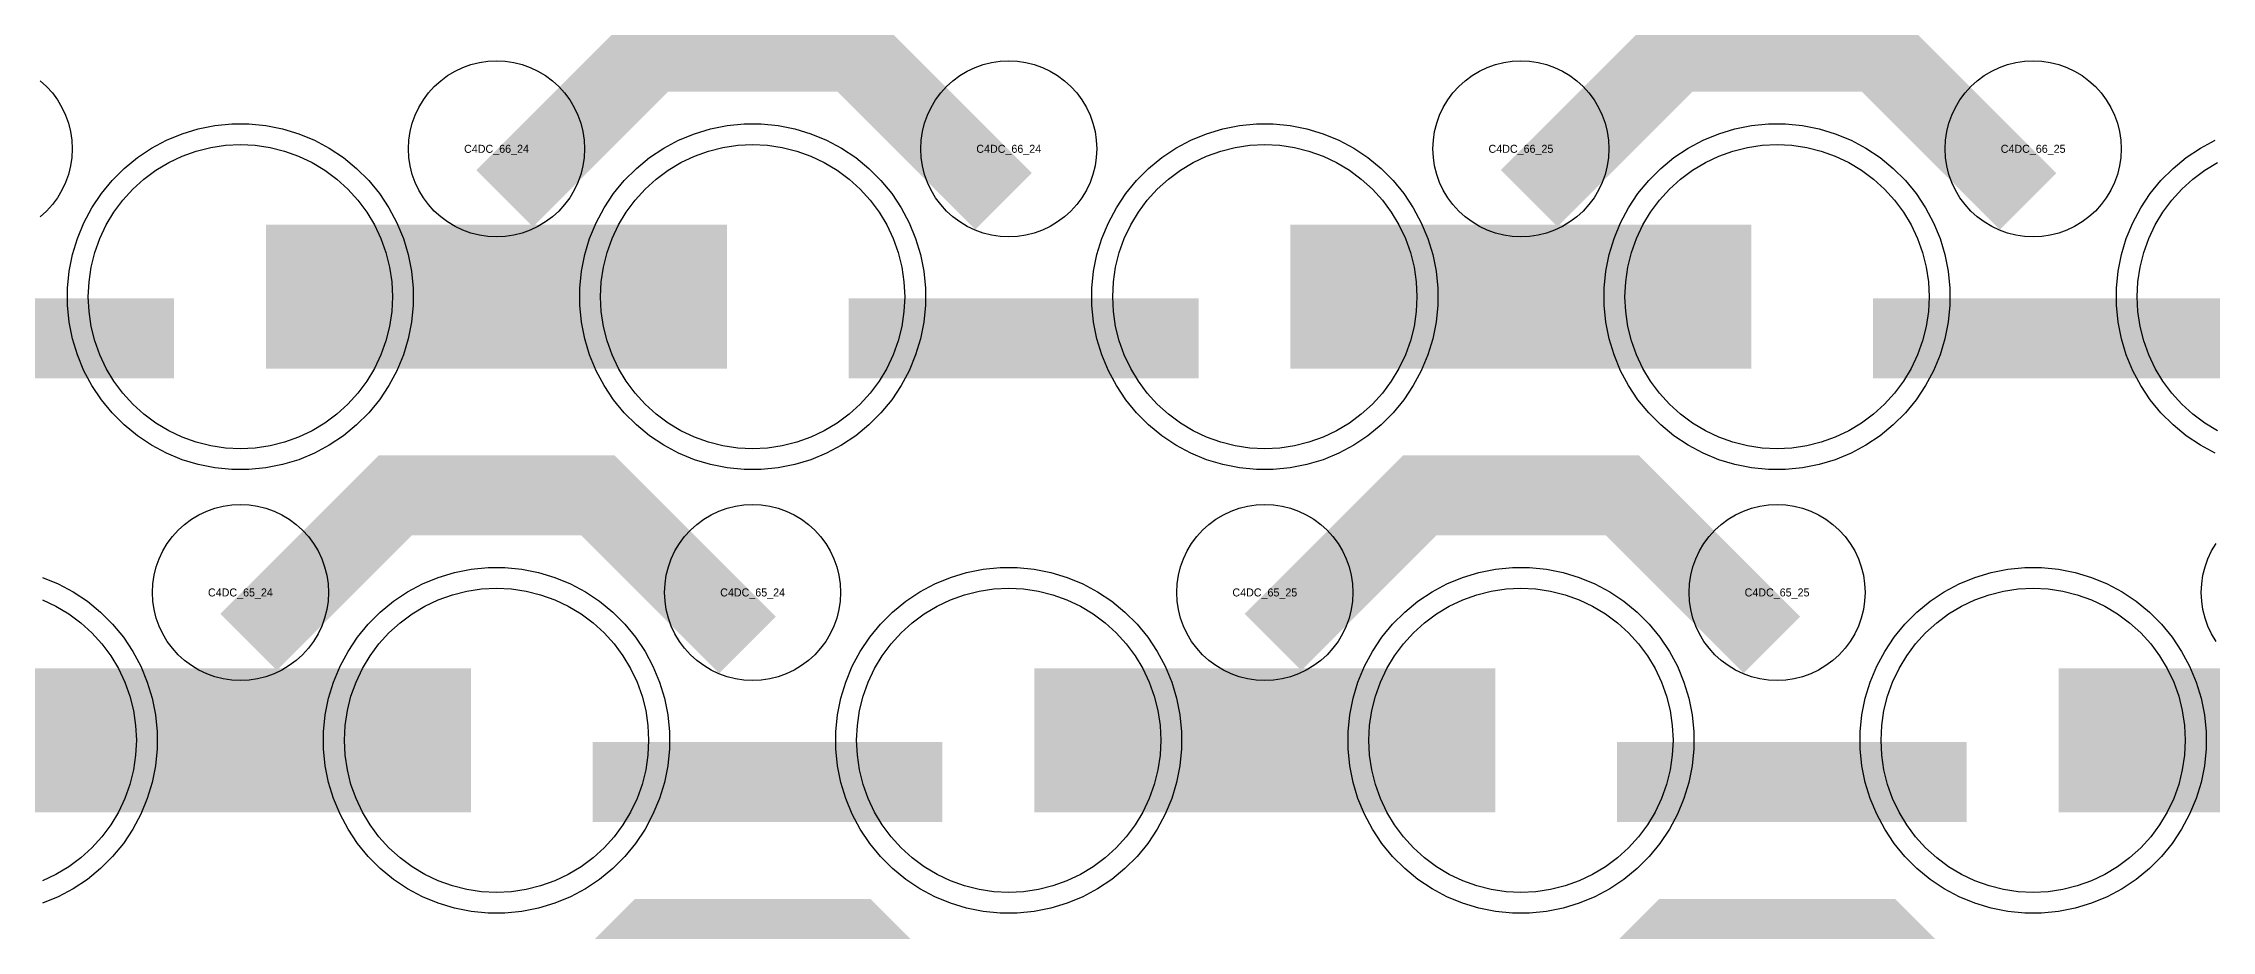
# Model space of a CAD drawing. Extents: x -11880 to 11880, y -14992 to 14992.
# Drawn here: x -4382 to -3704, y -5892 to -5615 of the extents above; entities that cross this region are included whole.
import ezdxf
from ezdxf.enums import TextEntityAlignment as Align

# ---------------------------------------------------------------- set-up
doc = ezdxf.new("R2010")
doc.units = 0
doc.header["$MEASUREMENT"] = 0
for name, color, linetype in [('GDS_775_DT_237', 138, 'CONTINUOUS'), ('RDL1_FS', 34, 'CONTINUOUS'), ('RDL_BS', 160, 'CONTINUOUS')]:
    doc.layers.add(name, color=color, linetype=linetype)

msp = doc.modelspace()

# ---------------------------------------------------------------- linework, layer by layer
at = {"layer": 'RDL1_FS'}
for points in [[(-4320, -5741.844), (-4324.657, -5741.615), (-4329.268, -5740.931), (-4333.791, -5739.799), (-4338.181, -5738.227), (-4342.395, -5736.235), (-4346.395, -5733.837), (-4350.14, -5731.059), (-4353.594, -5727.929), (-4356.724, -5724.475), (-4359.502, -5720.73), (-4361.9, -5716.73), (-4363.892, -5712.516), (-4365.464, -5708.126), (-4366.596, -5703.603), (-4367.28, -5698.992), (-4367.509, -5694.335), (-4367.28, -5689.678), (-4366.596, -5685.067), (-4365.464, -5680.544), (-4363.892, -5676.154), (-4361.9, -5671.94), (-4359.502, -5667.94), (-4356.724, -5664.195), (-4353.594, -5660.741), (-4350.14, -5657.611), (-4346.395, -5654.833), (-4342.395, -5652.435), (-4338.181, -5650.443), (-4333.791, -5648.871), (-4329.268, -5647.739), (-4324.657, -5647.055), (-4320, -5646.826), (-4315.343, -5647.055), (-4310.732, -5647.739), (-4306.209, -5648.871), (-4301.819, -5650.443), (-4297.605, -5652.435), (-4293.605, -5654.833), (-4289.86, -5657.611), (-4286.406, -5660.741), (-4283.276, -5664.195), (-4280.498, -5667.94), (-4278.1, -5671.94), (-4276.108, -5676.154), (-4274.536, -5680.544), (-4273.404, -5685.067), (-4272.72, -5689.678), (-4272.491, -5694.335), (-4272.72, -5698.992), (-4273.404, -5703.603), (-4274.536, -5708.126), (-4276.108, -5712.516), (-4278.1, -5716.73), (-4280.498, -5720.73), (-4283.276, -5724.475), (-4286.406, -5727.929), (-4289.86, -5731.059), (-4293.605, -5733.837), (-4297.605, -5736.235), (-4301.819, -5738.227), (-4306.209, -5739.799), (-4310.732, -5740.931), (-4315.343, -5741.615)], [(-4160, -5741.844), (-4164.657, -5741.615), (-4169.268, -5740.931), (-4173.791, -5739.799), (-4178.181, -5738.227), (-4182.395, -5736.235), (-4186.395, -5733.837), (-4190.14, -5731.059), (-4193.594, -5727.929), (-4196.724, -5724.475), (-4199.502, -5720.73), (-4201.9, -5716.73), (-4203.892, -5712.516), (-4205.464, -5708.126), (-4206.596, -5703.603), (-4207.28, -5698.992), (-4207.509, -5694.335), (-4207.28, -5689.678), (-4206.596, -5685.067), (-4205.464, -5680.544), (-4203.892, -5676.154), (-4201.9, -5671.94), (-4199.502, -5667.94), (-4196.724, -5664.195), (-4193.594, -5660.741), (-4190.14, -5657.611), (-4186.395, -5654.833), (-4182.395, -5652.435), (-4178.181, -5650.443), (-4173.791, -5648.871), (-4169.268, -5647.739), (-4164.657, -5647.055), (-4160, -5646.826), (-4155.343, -5647.055), (-4150.732, -5647.739), (-4146.209, -5648.871), (-4141.819, -5650.443), (-4137.605, -5652.435), (-4133.605, -5654.833), (-4129.86, -5657.611), (-4126.406, -5660.741), (-4123.276, -5664.195), (-4120.498, -5667.94), (-4118.1, -5671.94), (-4116.108, -5676.154), (-4114.536, -5680.544), (-4113.404, -5685.067), (-4112.72, -5689.678), (-4112.491, -5694.335), (-4112.72, -5698.992), (-4113.404, -5703.603), (-4114.536, -5708.126), (-4116.108, -5712.516), (-4118.1, -5716.73), (-4120.498, -5720.73), (-4123.276, -5724.475), (-4126.406, -5727.929), (-4129.86, -5731.059), (-4133.605, -5733.837), (-4137.605, -5736.235), (-4141.819, -5738.227), (-4146.209, -5739.799), (-4150.732, -5740.931), (-4155.343, -5741.615)], [(-4000, -5741.844), (-4004.657, -5741.615), (-4009.268, -5740.931), (-4013.791, -5739.799), (-4018.181, -5738.227), (-4022.395, -5736.235), (-4026.395, -5733.837), (-4030.14, -5731.059), (-4033.594, -5727.929), (-4036.724, -5724.475), (-4039.502, -5720.73), (-4041.9, -5716.73), (-4043.892, -5712.516), (-4045.464, -5708.126), (-4046.596, -5703.603), (-4047.28, -5698.992), (-4047.509, -5694.335), (-4047.28, -5689.678), (-4046.596, -5685.067), (-4045.464, -5680.544), (-4043.892, -5676.154), (-4041.9, -5671.94), (-4039.502, -5667.94), (-4036.724, -5664.195), (-4033.594, -5660.741), (-4030.14, -5657.611), (-4026.395, -5654.833), (-4022.395, -5652.435), (-4018.181, -5650.443), (-4013.791, -5648.871), (-4009.268, -5647.739), (-4004.657, -5647.055), (-4000, -5646.826), (-3995.343, -5647.055), (-3990.732, -5647.739), (-3986.209, -5648.871), (-3981.819, -5650.443), (-3977.605, -5652.435), (-3973.605, -5654.833), (-3969.86, -5657.611), (-3966.406, -5660.741), (-3963.276, -5664.195), (-3960.498, -5667.94), (-3958.1, -5671.94), (-3956.108, -5676.154), (-3954.536, -5680.544), (-3953.404, -5685.067), (-3952.72, -5689.678), (-3952.491, -5694.335), (-3952.72, -5698.992), (-3953.404, -5703.603), (-3954.536, -5708.126), (-3956.108, -5712.516), (-3958.1, -5716.73), (-3960.498, -5720.73), (-3963.276, -5724.475), (-3966.406, -5727.929), (-3969.86, -5731.059), (-3973.605, -5733.837), (-3977.605, -5736.235), (-3981.819, -5738.227), (-3986.209, -5739.799), (-3990.732, -5740.931), (-3995.343, -5741.615)], [(-3840, -5741.844), (-3844.657, -5741.615), (-3849.268, -5740.931), (-3853.791, -5739.799), (-3858.181, -5738.227), (-3862.395, -5736.235), (-3866.395, -5733.837), (-3870.14, -5731.059), (-3873.594, -5727.929), (-3876.724, -5724.475), (-3879.502, -5720.73), (-3881.9, -5716.73), (-3883.892, -5712.516), (-3885.464, -5708.126), (-3886.596, -5703.603), (-3887.28, -5698.992), (-3887.509, -5694.335), (-3887.28, -5689.678), (-3886.596, -5685.067), (-3885.464, -5680.544), (-3883.892, -5676.154), (-3881.9, -5671.94), (-3879.502, -5667.94), (-3876.724, -5664.195), (-3873.594, -5660.741), (-3870.14, -5657.611), (-3866.395, -5654.833), (-3862.395, -5652.435), (-3858.181, -5650.443), (-3853.791, -5648.871), (-3849.268, -5647.739), (-3844.657, -5647.055), (-3840, -5646.826), (-3835.343, -5647.055), (-3830.732, -5647.739), (-3826.209, -5648.871), (-3821.819, -5650.443), (-3817.605, -5652.435), (-3813.605, -5654.833), (-3809.86, -5657.611), (-3806.406, -5660.741), (-3803.276, -5664.195), (-3800.498, -5667.94), (-3798.1, -5671.94), (-3796.108, -5676.154), (-3794.536, -5680.544), (-3793.404, -5685.067), (-3792.72, -5689.678), (-3792.491, -5694.335), (-3792.72, -5698.992), (-3793.404, -5703.603), (-3794.536, -5708.126), (-3796.108, -5712.516), (-3798.1, -5716.73), (-3800.498, -5720.73), (-3803.276, -5724.475), (-3806.406, -5727.929), (-3809.86, -5731.059), (-3813.605, -5733.837), (-3817.605, -5736.235), (-3821.819, -5738.227), (-3826.209, -5739.799), (-3830.732, -5740.931), (-3835.343, -5741.615)], [(-4240, -5880.409), (-4244.657, -5880.18), (-4249.268, -5879.496), (-4253.791, -5878.364), (-4258.181, -5876.792), (-4262.395, -5874.8), (-4266.395, -5872.402), (-4270.14, -5869.624), (-4273.594, -5866.494), (-4276.724, -5863.04), (-4279.502, -5859.295), (-4281.9, -5855.295), (-4283.892, -5851.081), (-4285.464, -5846.691), (-4286.596, -5842.168), (-4287.28, -5837.557), (-4287.509, -5832.9), (-4287.28, -5828.243), (-4286.596, -5823.632), (-4285.464, -5819.109), (-4283.892, -5814.719), (-4281.9, -5810.505), (-4279.502, -5806.505), (-4276.724, -5802.76), (-4273.594, -5799.306), (-4270.14, -5796.176), (-4266.395, -5793.398), (-4262.395, -5791), (-4258.181, -5789.008), (-4253.791, -5787.436), (-4249.268, -5786.304), (-4244.657, -5785.62), (-4240, -5785.391), (-4235.343, -5785.62), (-4230.732, -5786.304), (-4226.209, -5787.436), (-4221.819, -5789.008), (-4217.605, -5791), (-4213.605, -5793.398), (-4209.86, -5796.176), (-4206.406, -5799.306), (-4203.276, -5802.76), (-4200.498, -5806.505), (-4198.1, -5810.505), (-4196.108, -5814.719), (-4194.536, -5819.109), (-4193.404, -5823.632), (-4192.72, -5828.243), (-4192.491, -5832.9), (-4192.72, -5837.557), (-4193.404, -5842.168), (-4194.536, -5846.691), (-4196.108, -5851.081), (-4198.1, -5855.295), (-4200.498, -5859.295), (-4203.276, -5863.04), (-4206.406, -5866.494), (-4209.86, -5869.624), (-4213.605, -5872.402), (-4217.605, -5874.8), (-4221.819, -5876.792), (-4226.209, -5878.364), (-4230.732, -5879.496), (-4235.343, -5880.18)], [(-4080, -5880.409), (-4084.657, -5880.18), (-4089.268, -5879.496), (-4093.791, -5878.364), (-4098.181, -5876.792), (-4102.395, -5874.8), (-4106.395, -5872.402), (-4110.14, -5869.624), (-4113.594, -5866.494), (-4116.724, -5863.04), (-4119.502, -5859.295), (-4121.9, -5855.295), (-4123.892, -5851.081), (-4125.464, -5846.691), (-4126.596, -5842.168), (-4127.28, -5837.557), (-4127.509, -5832.9), (-4127.28, -5828.243), (-4126.596, -5823.632), (-4125.464, -5819.109), (-4123.892, -5814.719), (-4121.9, -5810.505), (-4119.502, -5806.505), (-4116.724, -5802.76), (-4113.594, -5799.306), (-4110.14, -5796.176), (-4106.395, -5793.398), (-4102.395, -5791), (-4098.181, -5789.008), (-4093.791, -5787.436), (-4089.268, -5786.304), (-4084.657, -5785.62), (-4080, -5785.391), (-4075.343, -5785.62), (-4070.732, -5786.304), (-4066.209, -5787.436), (-4061.819, -5789.008), (-4057.605, -5791), (-4053.605, -5793.398), (-4049.86, -5796.176), (-4046.406, -5799.306), (-4043.276, -5802.76), (-4040.498, -5806.505), (-4038.1, -5810.505), (-4036.108, -5814.719), (-4034.536, -5819.109), (-4033.404, -5823.632), (-4032.72, -5828.243), (-4032.491, -5832.9), (-4032.72, -5837.557), (-4033.404, -5842.168), (-4034.536, -5846.691), (-4036.108, -5851.081), (-4038.1, -5855.295), (-4040.498, -5859.295), (-4043.276, -5863.04), (-4046.406, -5866.494), (-4049.86, -5869.624), (-4053.605, -5872.402), (-4057.605, -5874.8), (-4061.819, -5876.792), (-4066.209, -5878.364), (-4070.732, -5879.496), (-4075.343, -5880.18)], [(-3920, -5880.409), (-3924.657, -5880.18), (-3929.268, -5879.496), (-3933.791, -5878.364), (-3938.181, -5876.792), (-3942.395, -5874.8), (-3946.395, -5872.402), (-3950.14, -5869.624), (-3953.594, -5866.494), (-3956.724, -5863.04), (-3959.502, -5859.295), (-3961.9, -5855.295), (-3963.892, -5851.081), (-3965.464, -5846.691), (-3966.596, -5842.168), (-3967.28, -5837.557), (-3967.509, -5832.9), (-3967.28, -5828.243), (-3966.596, -5823.632), (-3965.464, -5819.109), (-3963.892, -5814.719), (-3961.9, -5810.505), (-3959.502, -5806.505), (-3956.724, -5802.76), (-3953.594, -5799.306), (-3950.14, -5796.176), (-3946.395, -5793.398), (-3942.395, -5791), (-3938.181, -5789.008), (-3933.791, -5787.436), (-3929.268, -5786.304), (-3924.657, -5785.62), (-3920, -5785.391), (-3915.343, -5785.62), (-3910.732, -5786.304), (-3906.209, -5787.436), (-3901.819, -5789.008), (-3897.605, -5791), (-3893.605, -5793.398), (-3889.86, -5796.176), (-3886.406, -5799.306), (-3883.276, -5802.76), (-3880.498, -5806.505), (-3878.1, -5810.505), (-3876.108, -5814.719), (-3874.536, -5819.109), (-3873.404, -5823.632), (-3872.72, -5828.243), (-3872.491, -5832.9), (-3872.72, -5837.557), (-3873.404, -5842.168), (-3874.536, -5846.691), (-3876.108, -5851.081), (-3878.1, -5855.295), (-3880.498, -5859.295), (-3883.276, -5863.04), (-3886.406, -5866.494), (-3889.86, -5869.624), (-3893.605, -5872.402), (-3897.605, -5874.8), (-3901.819, -5876.792), (-3906.209, -5878.364), (-3910.732, -5879.496), (-3915.343, -5880.18)], [(-3760, -5880.409), (-3764.657, -5880.18), (-3769.268, -5879.496), (-3773.791, -5878.364), (-3778.181, -5876.792), (-3782.395, -5874.8), (-3786.395, -5872.402), (-3790.14, -5869.624), (-3793.594, -5866.494), (-3796.724, -5863.04), (-3799.502, -5859.295), (-3801.9, -5855.295), (-3803.892, -5851.081), (-3805.464, -5846.691), (-3806.596, -5842.168), (-3807.28, -5837.557), (-3807.509, -5832.9), (-3807.28, -5828.243), (-3806.596, -5823.632), (-3805.464, -5819.109), (-3803.892, -5814.719), (-3801.9, -5810.505), (-3799.502, -5806.505), (-3796.724, -5802.76), (-3793.594, -5799.306), (-3790.14, -5796.176), (-3786.395, -5793.398), (-3782.395, -5791), (-3778.181, -5789.008), (-3773.791, -5787.436), (-3769.268, -5786.304), (-3764.657, -5785.62), (-3760, -5785.391), (-3755.343, -5785.62), (-3750.732, -5786.304), (-3746.209, -5787.436), (-3741.819, -5789.008), (-3737.605, -5791), (-3733.605, -5793.398), (-3729.86, -5796.176), (-3726.406, -5799.306), (-3723.276, -5802.76), (-3720.498, -5806.505), (-3718.1, -5810.505), (-3716.108, -5814.719), (-3714.536, -5819.109), (-3713.404, -5823.632), (-3712.72, -5828.243), (-3712.491, -5832.9), (-3712.72, -5837.557), (-3713.404, -5842.168), (-3714.536, -5846.691), (-3716.108, -5851.081), (-3718.1, -5855.295), (-3720.498, -5859.295), (-3723.276, -5863.04), (-3726.406, -5866.494), (-3729.86, -5869.624), (-3733.605, -5872.402), (-3737.605, -5874.8), (-3741.819, -5876.792), (-3746.209, -5878.364), (-3750.732, -5879.496), (-3755.343, -5880.18)]]:
    msp.add_lwpolyline(points, close=True, dxfattribs=at)
for points in [[(-3702.395, -5736.235), (-3706.395, -5733.837), (-3710.14, -5731.059), (-3713.594, -5727.929), (-3716.724, -5724.475), (-3719.502, -5720.73), (-3721.9, -5716.73), (-3723.892, -5712.516), (-3725.464, -5708.126), (-3726.596, -5703.603), (-3727.28, -5698.992), (-3727.509, -5694.335), (-3727.28, -5689.678), (-3726.596, -5685.067), (-3725.464, -5680.544), (-3723.892, -5676.154), (-3721.9, -5671.94), (-3719.502, -5667.94), (-3716.724, -5664.195), (-3713.594, -5660.741), (-3710.14, -5657.611), (-3706.395, -5654.833), (-3702.395, -5652.435)], [(-4381.819, -5789.008), (-4377.605, -5791), (-4373.605, -5793.398), (-4369.86, -5796.176), (-4366.406, -5799.306), (-4363.276, -5802.76), (-4360.498, -5806.505), (-4358.1, -5810.505), (-4356.108, -5814.719), (-4354.536, -5819.109), (-4353.404, -5823.632), (-4352.72, -5828.243), (-4352.491, -5832.9), (-4352.72, -5837.557), (-4353.404, -5842.168), (-4354.536, -5846.691), (-4356.108, -5851.081), (-4358.1, -5855.295), (-4360.498, -5859.295), (-4363.276, -5863.04), (-4366.406, -5866.494), (-4369.86, -5869.624), (-4373.605, -5872.402), (-4377.605, -5874.8), (-4381.819, -5876.792)]]:
    msp.add_lwpolyline(points, dxfattribs=at)
for points in [[(-4311.998, -5694.335, 45, 45, 0), (-4239.998, -5694.335, 45, 45, 0)], [(-4239.998, -5694.335, 45, 45, 0), (-4167.998, -5694.335, 45, 45, 0)], [(-3991.998, -5694.335, 45, 45, 0), (-3919.998, -5694.335, 45, 45, 0)], [(-3919.998, -5694.335, 45, 45, 0), (-3847.998, -5694.335, 45, 45, 0)], [(-4391.998, -5832.9, 45, 45, 0), (-4319.998, -5832.9, 45, 45, 0)], [(-4319.998, -5832.9, 45, 45, 0), (-4247.998, -5832.9, 45, 45, 0)], [(-4071.998, -5832.9, 45, 45, 0), (-3999.998, -5832.9, 45, 45, 0)], [(-3999.998, -5832.9, 45, 45, 0), (-3927.998, -5832.9, 45, 45, 0)], [(-3751.998, -5832.9, 45, 45, 0), (-3679.998, -5832.9, 45, 45, 0)]]:
    msp.add_lwpolyline(points, format="xyseb", dxfattribs=at)
at = {"layer": 'RDL_BS'}
for points in [[(-4237.438, -5663.649, 25, 25, 0), (-4191.623, -5617.834, 25, 25, 0), (-4158.07, -5617.834, 25, 25, 0)], [(-4081.599, -5664.548, 25, 25, 0), (-4128.313, -5617.834, 25, 25, 0), (-4158.071, -5617.834, 25, 25, 0)], [(-3917.438, -5663.649, 25, 25, 0), (-3871.623, -5617.834, 25, 25, 0), (-3838.07, -5617.834, 25, 25, 0)], [(-3761.599, -5664.548, 25, 25, 0), (-3808.313, -5617.834, 25, 25, 0), (-3838.071, -5617.834, 25, 25, 0)], [(-4449.984, -5707.348, 25, 25, 0), (-4340.719, -5707.348, 25, 25, 0)], [(-4129.984, -5707.348, 25, 25, 0), (-4020.719, -5707.348, 25, 25, 0)], [(-3809.984, -5707.348, 25, 25, 0), (-3700.719, -5707.348, 25, 25, 0)], [(-4317.438, -5802.214, 25, 25, 0), (-4271.623, -5756.399, 25, 25, 0), (-4238.07, -5756.399, 25, 25, 0)], [(-4161.599, -5803.113, 25, 25, 0), (-4208.313, -5756.399, 25, 25, 0), (-4238.071, -5756.399, 25, 25, 0)], [(-3997.438, -5802.214, 25, 25, 0), (-3951.623, -5756.399, 25, 25, 0), (-3918.07, -5756.399, 25, 25, 0)], [(-3841.599, -5803.113, 25, 25, 0), (-3888.313, -5756.399, 25, 25, 0), (-3918.071, -5756.399, 25, 25, 0)], [(-4209.984, -5845.913, 25, 25, 0), (-4100.719, -5845.913, 25, 25, 0)], [(-3889.984, -5845.913, 25, 25, 0), (-3780.719, -5845.913, 25, 25, 0)], [(-4237.438, -5940.779, 25, 25, 0), (-4191.623, -5894.964, 25, 25, 0), (-4158.07, -5894.964, 25, 25, 0)], [(-4081.599, -5941.678, 25, 25, 0), (-4128.313, -5894.964, 25, 25, 0), (-4158.071, -5894.964, 25, 25, 0)], [(-3917.438, -5940.779, 25, 25, 0), (-3871.623, -5894.964, 25, 25, 0), (-3838.07, -5894.964, 25, 25, 0)], [(-3761.599, -5941.678, 25, 25, 0), (-3808.313, -5894.964, 25, 25, 0), (-3838.071, -5894.964, 25, 25, 0)]]:
    msp.add_lwpolyline(points, format="xyseb", dxfattribs=at)
for points in [[(-4240, -5675.641), (-4242.693, -5675.509), (-4245.365, -5675.113), (-4247.984, -5674.456), (-4250.519, -5673.549), (-4252.956, -5672.397), (-4255.28, -5671.004), (-4257.443, -5669.401), (-4259.442, -5667.589), (-4261.254, -5665.59), (-4262.857, -5663.427), (-4264.25, -5661.103), (-4265.402, -5658.666), (-4266.309, -5656.131), (-4266.966, -5653.512), (-4267.362, -5650.84), (-4267.494, -5648.147), (-4267.362, -5645.454), (-4266.966, -5642.782), (-4266.309, -5640.163), (-4265.402, -5637.628), (-4264.25, -5635.191), (-4262.857, -5632.867), (-4261.254, -5630.704), (-4259.442, -5628.705), (-4257.443, -5626.893), (-4255.28, -5625.29), (-4252.956, -5623.897), (-4250.519, -5622.745), (-4247.984, -5621.838), (-4245.365, -5621.181), (-4242.693, -5620.785), (-4240, -5620.653), (-4237.307, -5620.785), (-4234.635, -5621.181), (-4232.016, -5621.838), (-4229.481, -5622.745), (-4227.044, -5623.897), (-4224.72, -5625.29), (-4222.557, -5626.893), (-4220.558, -5628.705), (-4218.746, -5630.704), (-4217.143, -5632.867), (-4215.75, -5635.191), (-4214.598, -5637.628), (-4213.691, -5640.163), (-4213.034, -5642.782), (-4212.638, -5645.454), (-4212.506, -5648.147), (-4212.638, -5650.84), (-4213.034, -5653.512), (-4213.691, -5656.131), (-4214.598, -5658.666), (-4215.75, -5661.103), (-4217.143, -5663.427), (-4218.746, -5665.59), (-4220.558, -5667.589), (-4222.557, -5669.401), (-4224.72, -5671.004), (-4227.044, -5672.397), (-4229.481, -5673.549), (-4232.016, -5674.456), (-4234.635, -5675.113), (-4237.307, -5675.509)], [(-4080, -5675.641), (-4082.693, -5675.509), (-4085.365, -5675.113), (-4087.984, -5674.456), (-4090.519, -5673.549), (-4092.956, -5672.397), (-4095.28, -5671.004), (-4097.443, -5669.401), (-4099.442, -5667.589), (-4101.254, -5665.59), (-4102.857, -5663.427), (-4104.25, -5661.103), (-4105.402, -5658.666), (-4106.309, -5656.131), (-4106.966, -5653.512), (-4107.362, -5650.84), (-4107.494, -5648.147), (-4107.362, -5645.454), (-4106.966, -5642.782), (-4106.309, -5640.163), (-4105.402, -5637.628), (-4104.25, -5635.191), (-4102.857, -5632.867), (-4101.254, -5630.704), (-4099.442, -5628.705), (-4097.443, -5626.893), (-4095.28, -5625.29), (-4092.956, -5623.897), (-4090.519, -5622.745), (-4087.984, -5621.838), (-4085.365, -5621.181), (-4082.693, -5620.785), (-4080, -5620.653), (-4077.307, -5620.785), (-4074.635, -5621.181), (-4072.016, -5621.838), (-4069.481, -5622.745), (-4067.044, -5623.897), (-4064.72, -5625.29), (-4062.557, -5626.893), (-4060.558, -5628.705), (-4058.746, -5630.704), (-4057.143, -5632.867), (-4055.75, -5635.191), (-4054.598, -5637.628), (-4053.691, -5640.163), (-4053.034, -5642.782), (-4052.638, -5645.454), (-4052.506, -5648.147), (-4052.638, -5650.84), (-4053.034, -5653.512), (-4053.691, -5656.131), (-4054.598, -5658.666), (-4055.75, -5661.103), (-4057.143, -5663.427), (-4058.746, -5665.59), (-4060.558, -5667.589), (-4062.557, -5669.401), (-4064.72, -5671.004), (-4067.044, -5672.397), (-4069.481, -5673.549), (-4072.016, -5674.456), (-4074.635, -5675.113), (-4077.307, -5675.509)], [(-3920, -5675.641), (-3922.693, -5675.509), (-3925.365, -5675.113), (-3927.984, -5674.456), (-3930.519, -5673.549), (-3932.956, -5672.397), (-3935.28, -5671.004), (-3937.443, -5669.401), (-3939.442, -5667.589), (-3941.254, -5665.59), (-3942.857, -5663.427), (-3944.25, -5661.103), (-3945.402, -5658.666), (-3946.309, -5656.131), (-3946.966, -5653.512), (-3947.362, -5650.84), (-3947.494, -5648.147), (-3947.362, -5645.454), (-3946.966, -5642.782), (-3946.309, -5640.163), (-3945.402, -5637.628), (-3944.25, -5635.191), (-3942.857, -5632.867), (-3941.254, -5630.704), (-3939.442, -5628.705), (-3937.443, -5626.893), (-3935.28, -5625.29), (-3932.956, -5623.897), (-3930.519, -5622.745), (-3927.984, -5621.838), (-3925.365, -5621.181), (-3922.693, -5620.785), (-3920, -5620.653), (-3917.307, -5620.785), (-3914.635, -5621.181), (-3912.016, -5621.838), (-3909.481, -5622.745), (-3907.044, -5623.897), (-3904.72, -5625.29), (-3902.557, -5626.893), (-3900.558, -5628.705), (-3898.746, -5630.704), (-3897.143, -5632.867), (-3895.75, -5635.191), (-3894.598, -5637.628), (-3893.691, -5640.163), (-3893.034, -5642.782), (-3892.638, -5645.454), (-3892.506, -5648.147), (-3892.638, -5650.84), (-3893.034, -5653.512), (-3893.691, -5656.131), (-3894.598, -5658.666), (-3895.75, -5661.103), (-3897.143, -5663.427), (-3898.746, -5665.59), (-3900.558, -5667.589), (-3902.557, -5669.401), (-3904.72, -5671.004), (-3907.044, -5672.397), (-3909.481, -5673.549), (-3912.016, -5674.456), (-3914.635, -5675.113), (-3917.307, -5675.509)], [(-3760, -5675.641), (-3762.693, -5675.509), (-3765.365, -5675.113), (-3767.984, -5674.456), (-3770.519, -5673.549), (-3772.956, -5672.397), (-3775.28, -5671.004), (-3777.443, -5669.401), (-3779.442, -5667.589), (-3781.254, -5665.59), (-3782.857, -5663.427), (-3784.25, -5661.103), (-3785.402, -5658.666), (-3786.309, -5656.131), (-3786.966, -5653.512), (-3787.362, -5650.84), (-3787.494, -5648.147), (-3787.362, -5645.454), (-3786.966, -5642.782), (-3786.309, -5640.163), (-3785.402, -5637.628), (-3784.25, -5635.191), (-3782.857, -5632.867), (-3781.254, -5630.704), (-3779.442, -5628.705), (-3777.443, -5626.893), (-3775.28, -5625.29), (-3772.956, -5623.897), (-3770.519, -5622.745), (-3767.984, -5621.838), (-3765.365, -5621.181), (-3762.693, -5620.785), (-3760, -5620.653), (-3757.307, -5620.785), (-3754.635, -5621.181), (-3752.016, -5621.838), (-3749.481, -5622.745), (-3747.044, -5623.897), (-3744.72, -5625.29), (-3742.557, -5626.893), (-3740.558, -5628.705), (-3738.746, -5630.704), (-3737.143, -5632.867), (-3735.75, -5635.191), (-3734.598, -5637.628), (-3733.691, -5640.163), (-3733.034, -5642.782), (-3732.638, -5645.454), (-3732.506, -5648.147), (-3732.638, -5650.84), (-3733.034, -5653.512), (-3733.691, -5656.131), (-3734.598, -5658.666), (-3735.75, -5661.103), (-3737.143, -5663.427), (-3738.746, -5665.59), (-3740.558, -5667.589), (-3742.557, -5669.401), (-3744.72, -5671.004), (-3747.044, -5672.397), (-3749.481, -5673.549), (-3752.016, -5674.456), (-3754.635, -5675.113), (-3757.307, -5675.509)], [(-4322.644, -5748.335), (-4327.938, -5747.818), (-4333.165, -5746.772), (-4338.205, -5745.241), (-4343.115, -5743.21), (-4347.777, -5740.718), (-4352.191, -5737.771), (-4356.292, -5734.409), (-4360.074, -5730.627), (-4363.436, -5726.526), (-4366.383, -5722.112), (-4368.875, -5717.45), (-4370.906, -5712.54), (-4372.437, -5707.5), (-4373.483, -5702.273), (-4374, -5696.979), (-4374, -5691.691), (-4373.483, -5686.397), (-4372.437, -5681.17), (-4370.906, -5676.13), (-4368.875, -5671.22), (-4366.383, -5666.558), (-4363.436, -5662.144), (-4360.074, -5658.043), (-4356.292, -5654.261), (-4352.191, -5650.899), (-4347.777, -5647.952), (-4343.115, -5645.46), (-4338.205, -5643.429), (-4333.165, -5641.898), (-4327.938, -5640.852), (-4322.644, -5640.335), (-4317.356, -5640.335), (-4312.062, -5640.852), (-4306.835, -5641.898), (-4301.795, -5643.429), (-4296.885, -5645.46), (-4292.223, -5647.952), (-4287.809, -5650.899), (-4283.708, -5654.261), (-4279.926, -5658.043), (-4276.564, -5662.144), (-4273.617, -5666.558), (-4271.125, -5671.22), (-4269.094, -5676.13), (-4267.563, -5681.17), (-4266.517, -5686.397), (-4266, -5691.691), (-4266, -5696.979), (-4266.517, -5702.273), (-4267.563, -5707.5), (-4269.094, -5712.54), (-4271.125, -5717.45), (-4273.617, -5722.112), (-4276.564, -5726.526), (-4279.926, -5730.627), (-4283.708, -5734.409), (-4287.809, -5737.771), (-4292.223, -5740.718), (-4296.885, -5743.21), (-4301.795, -5745.241), (-4306.835, -5746.772), (-4312.062, -5747.818), (-4317.356, -5748.335)], [(-4162.644, -5748.335), (-4167.938, -5747.818), (-4173.165, -5746.772), (-4178.205, -5745.241), (-4183.115, -5743.21), (-4187.777, -5740.718), (-4192.191, -5737.771), (-4196.292, -5734.409), (-4200.074, -5730.627), (-4203.436, -5726.526), (-4206.383, -5722.112), (-4208.875, -5717.45), (-4210.906, -5712.54), (-4212.437, -5707.5), (-4213.483, -5702.273), (-4214, -5696.979), (-4214, -5691.691), (-4213.483, -5686.397), (-4212.437, -5681.17), (-4210.906, -5676.13), (-4208.875, -5671.22), (-4206.383, -5666.558), (-4203.436, -5662.144), (-4200.074, -5658.043), (-4196.292, -5654.261), (-4192.191, -5650.899), (-4187.777, -5647.952), (-4183.115, -5645.46), (-4178.205, -5643.429), (-4173.165, -5641.898), (-4167.938, -5640.852), (-4162.644, -5640.335), (-4157.356, -5640.335), (-4152.062, -5640.852), (-4146.835, -5641.898), (-4141.795, -5643.429), (-4136.885, -5645.46), (-4132.223, -5647.952), (-4127.809, -5650.899), (-4123.708, -5654.261), (-4119.926, -5658.043), (-4116.564, -5662.144), (-4113.617, -5666.558), (-4111.125, -5671.22), (-4109.094, -5676.13), (-4107.563, -5681.17), (-4106.517, -5686.397), (-4106, -5691.691), (-4106, -5696.979), (-4106.517, -5702.273), (-4107.563, -5707.5), (-4109.094, -5712.54), (-4111.125, -5717.45), (-4113.617, -5722.112), (-4116.564, -5726.526), (-4119.926, -5730.627), (-4123.708, -5734.409), (-4127.809, -5737.771), (-4132.223, -5740.718), (-4136.885, -5743.21), (-4141.795, -5745.241), (-4146.835, -5746.772), (-4152.062, -5747.818), (-4157.356, -5748.335)], [(-4002.644, -5748.335), (-4007.938, -5747.818), (-4013.165, -5746.772), (-4018.205, -5745.241), (-4023.115, -5743.21), (-4027.777, -5740.718), (-4032.191, -5737.771), (-4036.292, -5734.409), (-4040.074, -5730.627), (-4043.436, -5726.526), (-4046.383, -5722.112), (-4048.875, -5717.45), (-4050.906, -5712.54), (-4052.437, -5707.5), (-4053.483, -5702.273), (-4054, -5696.979), (-4054, -5691.691), (-4053.483, -5686.397), (-4052.437, -5681.17), (-4050.906, -5676.13), (-4048.875, -5671.22), (-4046.383, -5666.558), (-4043.436, -5662.144), (-4040.074, -5658.043), (-4036.292, -5654.261), (-4032.191, -5650.899), (-4027.777, -5647.952), (-4023.115, -5645.46), (-4018.205, -5643.429), (-4013.165, -5641.898), (-4007.938, -5640.852), (-4002.644, -5640.335), (-3997.356, -5640.335), (-3992.062, -5640.852), (-3986.835, -5641.898), (-3981.795, -5643.429), (-3976.885, -5645.46), (-3972.223, -5647.952), (-3967.809, -5650.899), (-3963.708, -5654.261), (-3959.926, -5658.043), (-3956.564, -5662.144), (-3953.617, -5666.558), (-3951.125, -5671.22), (-3949.094, -5676.13), (-3947.563, -5681.17), (-3946.517, -5686.397), (-3946, -5691.691), (-3946, -5696.979), (-3946.517, -5702.273), (-3947.563, -5707.5), (-3949.094, -5712.54), (-3951.125, -5717.45), (-3953.617, -5722.112), (-3956.564, -5726.526), (-3959.926, -5730.627), (-3963.708, -5734.409), (-3967.809, -5737.771), (-3972.223, -5740.718), (-3976.885, -5743.21), (-3981.795, -5745.241), (-3986.835, -5746.772), (-3992.062, -5747.818), (-3997.356, -5748.335)], [(-3842.644, -5748.335), (-3847.938, -5747.818), (-3853.165, -5746.772), (-3858.205, -5745.241), (-3863.115, -5743.21), (-3867.777, -5740.718), (-3872.191, -5737.771), (-3876.292, -5734.409), (-3880.074, -5730.627), (-3883.436, -5726.526), (-3886.383, -5722.112), (-3888.875, -5717.45), (-3890.906, -5712.54), (-3892.437, -5707.5), (-3893.483, -5702.273), (-3894, -5696.979), (-3894, -5691.691), (-3893.483, -5686.397), (-3892.437, -5681.17), (-3890.906, -5676.13), (-3888.875, -5671.22), (-3886.383, -5666.558), (-3883.436, -5662.144), (-3880.074, -5658.043), (-3876.292, -5654.261), (-3872.191, -5650.899), (-3867.777, -5647.952), (-3863.115, -5645.46), (-3858.205, -5643.429), (-3853.165, -5641.898), (-3847.938, -5640.852), (-3842.644, -5640.335), (-3837.356, -5640.335), (-3832.062, -5640.852), (-3826.835, -5641.898), (-3821.795, -5643.429), (-3816.885, -5645.46), (-3812.223, -5647.952), (-3807.809, -5650.899), (-3803.708, -5654.261), (-3799.926, -5658.043), (-3796.564, -5662.144), (-3793.617, -5666.558), (-3791.125, -5671.22), (-3789.094, -5676.13), (-3787.563, -5681.17), (-3786.517, -5686.397), (-3786, -5691.691), (-3786, -5696.979), (-3786.517, -5702.273), (-3787.563, -5707.5), (-3789.094, -5712.54), (-3791.125, -5717.45), (-3793.617, -5722.112), (-3796.564, -5726.526), (-3799.926, -5730.627), (-3803.708, -5734.409), (-3807.809, -5737.771), (-3812.223, -5740.718), (-3816.885, -5743.21), (-3821.795, -5745.241), (-3826.835, -5746.772), (-3832.062, -5747.818), (-3837.356, -5748.335)], [(-4320, -5814.206), (-4322.693, -5814.074), (-4325.365, -5813.678), (-4327.984, -5813.021), (-4330.519, -5812.114), (-4332.956, -5810.962), (-4335.28, -5809.569), (-4337.443, -5807.966), (-4339.442, -5806.154), (-4341.254, -5804.155), (-4342.857, -5801.992), (-4344.25, -5799.668), (-4345.402, -5797.231), (-4346.309, -5794.696), (-4346.966, -5792.077), (-4347.362, -5789.405), (-4347.494, -5786.712), (-4347.362, -5784.019), (-4346.966, -5781.347), (-4346.309, -5778.728), (-4345.402, -5776.193), (-4344.25, -5773.756), (-4342.857, -5771.432), (-4341.254, -5769.269), (-4339.442, -5767.27), (-4337.443, -5765.458), (-4335.28, -5763.855), (-4332.956, -5762.462), (-4330.519, -5761.31), (-4327.984, -5760.403), (-4325.365, -5759.746), (-4322.693, -5759.35), (-4320, -5759.218), (-4317.307, -5759.35), (-4314.635, -5759.746), (-4312.016, -5760.403), (-4309.481, -5761.31), (-4307.044, -5762.462), (-4304.72, -5763.855), (-4302.557, -5765.458), (-4300.558, -5767.27), (-4298.746, -5769.269), (-4297.143, -5771.432), (-4295.75, -5773.756), (-4294.598, -5776.193), (-4293.691, -5778.728), (-4293.034, -5781.347), (-4292.638, -5784.019), (-4292.506, -5786.712), (-4292.638, -5789.405), (-4293.034, -5792.077), (-4293.691, -5794.696), (-4294.598, -5797.231), (-4295.75, -5799.668), (-4297.143, -5801.992), (-4298.746, -5804.155), (-4300.558, -5806.154), (-4302.557, -5807.966), (-4304.72, -5809.569), (-4307.044, -5810.962), (-4309.481, -5812.114), (-4312.016, -5813.021), (-4314.635, -5813.678), (-4317.307, -5814.074)], [(-4160, -5814.206), (-4162.693, -5814.074), (-4165.365, -5813.678), (-4167.984, -5813.021), (-4170.519, -5812.114), (-4172.956, -5810.962), (-4175.28, -5809.569), (-4177.443, -5807.966), (-4179.442, -5806.154), (-4181.254, -5804.155), (-4182.857, -5801.992), (-4184.25, -5799.668), (-4185.402, -5797.231), (-4186.309, -5794.696), (-4186.966, -5792.077), (-4187.362, -5789.405), (-4187.494, -5786.712), (-4187.362, -5784.019), (-4186.966, -5781.347), (-4186.309, -5778.728), (-4185.402, -5776.193), (-4184.25, -5773.756), (-4182.857, -5771.432), (-4181.254, -5769.269), (-4179.442, -5767.27), (-4177.443, -5765.458), (-4175.28, -5763.855), (-4172.956, -5762.462), (-4170.519, -5761.31), (-4167.984, -5760.403), (-4165.365, -5759.746), (-4162.693, -5759.35), (-4160, -5759.218), (-4157.307, -5759.35), (-4154.635, -5759.746), (-4152.016, -5760.403), (-4149.481, -5761.31), (-4147.044, -5762.462), (-4144.72, -5763.855), (-4142.557, -5765.458), (-4140.558, -5767.27), (-4138.746, -5769.269), (-4137.143, -5771.432), (-4135.75, -5773.756), (-4134.598, -5776.193), (-4133.691, -5778.728), (-4133.034, -5781.347), (-4132.638, -5784.019), (-4132.506, -5786.712), (-4132.638, -5789.405), (-4133.034, -5792.077), (-4133.691, -5794.696), (-4134.598, -5797.231), (-4135.75, -5799.668), (-4137.143, -5801.992), (-4138.746, -5804.155), (-4140.558, -5806.154), (-4142.557, -5807.966), (-4144.72, -5809.569), (-4147.044, -5810.962), (-4149.481, -5812.114), (-4152.016, -5813.021), (-4154.635, -5813.678), (-4157.307, -5814.074)], [(-4000, -5814.206), (-4002.693, -5814.074), (-4005.365, -5813.678), (-4007.984, -5813.021), (-4010.519, -5812.114), (-4012.956, -5810.962), (-4015.28, -5809.569), (-4017.443, -5807.966), (-4019.442, -5806.154), (-4021.254, -5804.155), (-4022.857, -5801.992), (-4024.25, -5799.668), (-4025.402, -5797.231), (-4026.309, -5794.696), (-4026.966, -5792.077), (-4027.362, -5789.405), (-4027.494, -5786.712), (-4027.362, -5784.019), (-4026.966, -5781.347), (-4026.309, -5778.728), (-4025.402, -5776.193), (-4024.25, -5773.756), (-4022.857, -5771.432), (-4021.254, -5769.269), (-4019.442, -5767.27), (-4017.443, -5765.458), (-4015.28, -5763.855), (-4012.956, -5762.462), (-4010.519, -5761.31), (-4007.984, -5760.403), (-4005.365, -5759.746), (-4002.693, -5759.35), (-4000, -5759.218), (-3997.307, -5759.35), (-3994.635, -5759.746), (-3992.016, -5760.403), (-3989.481, -5761.31), (-3987.044, -5762.462), (-3984.72, -5763.855), (-3982.557, -5765.458), (-3980.558, -5767.27), (-3978.746, -5769.269), (-3977.143, -5771.432), (-3975.75, -5773.756), (-3974.598, -5776.193), (-3973.691, -5778.728), (-3973.034, -5781.347), (-3972.638, -5784.019), (-3972.506, -5786.712), (-3972.638, -5789.405), (-3973.034, -5792.077), (-3973.691, -5794.696), (-3974.598, -5797.231), (-3975.75, -5799.668), (-3977.143, -5801.992), (-3978.746, -5804.155), (-3980.558, -5806.154), (-3982.557, -5807.966), (-3984.72, -5809.569), (-3987.044, -5810.962), (-3989.481, -5812.114), (-3992.016, -5813.021), (-3994.635, -5813.678), (-3997.307, -5814.074)], [(-3840, -5814.206), (-3842.693, -5814.074), (-3845.365, -5813.678), (-3847.984, -5813.021), (-3850.519, -5812.114), (-3852.956, -5810.962), (-3855.28, -5809.569), (-3857.443, -5807.966), (-3859.442, -5806.154), (-3861.254, -5804.155), (-3862.857, -5801.992), (-3864.25, -5799.668), (-3865.402, -5797.231), (-3866.309, -5794.696), (-3866.966, -5792.077), (-3867.362, -5789.405), (-3867.494, -5786.712), (-3867.362, -5784.019), (-3866.966, -5781.347), (-3866.309, -5778.728), (-3865.402, -5776.193), (-3864.25, -5773.756), (-3862.857, -5771.432), (-3861.254, -5769.269), (-3859.442, -5767.27), (-3857.443, -5765.458), (-3855.28, -5763.855), (-3852.956, -5762.462), (-3850.519, -5761.31), (-3847.984, -5760.403), (-3845.365, -5759.746), (-3842.693, -5759.35), (-3840, -5759.218), (-3837.307, -5759.35), (-3834.635, -5759.746), (-3832.016, -5760.403), (-3829.481, -5761.31), (-3827.044, -5762.462), (-3824.72, -5763.855), (-3822.557, -5765.458), (-3820.558, -5767.27), (-3818.746, -5769.269), (-3817.143, -5771.432), (-3815.75, -5773.756), (-3814.598, -5776.193), (-3813.691, -5778.728), (-3813.034, -5781.347), (-3812.638, -5784.019), (-3812.506, -5786.712), (-3812.638, -5789.405), (-3813.034, -5792.077), (-3813.691, -5794.696), (-3814.598, -5797.231), (-3815.75, -5799.668), (-3817.143, -5801.992), (-3818.746, -5804.155), (-3820.558, -5806.154), (-3822.557, -5807.966), (-3824.72, -5809.569), (-3827.044, -5810.962), (-3829.481, -5812.114), (-3832.016, -5813.021), (-3834.635, -5813.678), (-3837.307, -5814.074)], [(-4242.644, -5886.9), (-4247.938, -5886.383), (-4253.165, -5885.337), (-4258.205, -5883.806), (-4263.115, -5881.775), (-4267.777, -5879.283), (-4272.191, -5876.336), (-4276.292, -5872.974), (-4280.074, -5869.192), (-4283.436, -5865.091), (-4286.383, -5860.677), (-4288.875, -5856.015), (-4290.906, -5851.105), (-4292.437, -5846.065), (-4293.483, -5840.838), (-4294, -5835.544), (-4294, -5830.256), (-4293.483, -5824.962), (-4292.437, -5819.735), (-4290.906, -5814.695), (-4288.875, -5809.785), (-4286.383, -5805.123), (-4283.436, -5800.709), (-4280.074, -5796.608), (-4276.292, -5792.826), (-4272.191, -5789.464), (-4267.777, -5786.517), (-4263.115, -5784.025), (-4258.205, -5781.994), (-4253.165, -5780.463), (-4247.938, -5779.417), (-4242.644, -5778.9), (-4237.356, -5778.9), (-4232.062, -5779.417), (-4226.835, -5780.463), (-4221.795, -5781.994), (-4216.885, -5784.025), (-4212.223, -5786.517), (-4207.809, -5789.464), (-4203.708, -5792.826), (-4199.926, -5796.608), (-4196.564, -5800.709), (-4193.617, -5805.123), (-4191.125, -5809.785), (-4189.094, -5814.695), (-4187.563, -5819.735), (-4186.517, -5824.962), (-4186, -5830.256), (-4186, -5835.544), (-4186.517, -5840.838), (-4187.563, -5846.065), (-4189.094, -5851.105), (-4191.125, -5856.015), (-4193.617, -5860.677), (-4196.564, -5865.091), (-4199.926, -5869.192), (-4203.708, -5872.974), (-4207.809, -5876.336), (-4212.223, -5879.283), (-4216.885, -5881.775), (-4221.795, -5883.806), (-4226.835, -5885.337), (-4232.062, -5886.383), (-4237.356, -5886.9)], [(-4082.644, -5886.9), (-4087.938, -5886.383), (-4093.165, -5885.337), (-4098.205, -5883.806), (-4103.115, -5881.775), (-4107.777, -5879.283), (-4112.191, -5876.336), (-4116.292, -5872.974), (-4120.074, -5869.192), (-4123.436, -5865.091), (-4126.383, -5860.677), (-4128.875, -5856.015), (-4130.906, -5851.105), (-4132.437, -5846.065), (-4133.483, -5840.838), (-4134, -5835.544), (-4134, -5830.256), (-4133.483, -5824.962), (-4132.437, -5819.735), (-4130.906, -5814.695), (-4128.875, -5809.785), (-4126.383, -5805.123), (-4123.436, -5800.709), (-4120.074, -5796.608), (-4116.292, -5792.826), (-4112.191, -5789.464), (-4107.777, -5786.517), (-4103.115, -5784.025), (-4098.205, -5781.994), (-4093.165, -5780.463), (-4087.938, -5779.417), (-4082.644, -5778.9), (-4077.356, -5778.9), (-4072.062, -5779.417), (-4066.835, -5780.463), (-4061.795, -5781.994), (-4056.885, -5784.025), (-4052.223, -5786.517), (-4047.809, -5789.464), (-4043.708, -5792.826), (-4039.926, -5796.608), (-4036.564, -5800.709), (-4033.617, -5805.123), (-4031.125, -5809.785), (-4029.094, -5814.695), (-4027.563, -5819.735), (-4026.517, -5824.962), (-4026, -5830.256), (-4026, -5835.544), (-4026.517, -5840.838), (-4027.563, -5846.065), (-4029.094, -5851.105), (-4031.125, -5856.015), (-4033.617, -5860.677), (-4036.564, -5865.091), (-4039.926, -5869.192), (-4043.708, -5872.974), (-4047.809, -5876.336), (-4052.223, -5879.283), (-4056.885, -5881.775), (-4061.795, -5883.806), (-4066.835, -5885.337), (-4072.062, -5886.383), (-4077.356, -5886.9)], [(-3922.644, -5886.9), (-3927.938, -5886.383), (-3933.165, -5885.337), (-3938.205, -5883.806), (-3943.115, -5881.775), (-3947.777, -5879.283), (-3952.191, -5876.336), (-3956.292, -5872.974), (-3960.074, -5869.192), (-3963.436, -5865.091), (-3966.383, -5860.677), (-3968.875, -5856.015), (-3970.906, -5851.105), (-3972.437, -5846.065), (-3973.483, -5840.838), (-3974, -5835.544), (-3974, -5830.256), (-3973.483, -5824.962), (-3972.437, -5819.735), (-3970.906, -5814.695), (-3968.875, -5809.785), (-3966.383, -5805.123), (-3963.436, -5800.709), (-3960.074, -5796.608), (-3956.292, -5792.826), (-3952.191, -5789.464), (-3947.777, -5786.517), (-3943.115, -5784.025), (-3938.205, -5781.994), (-3933.165, -5780.463), (-3927.938, -5779.417), (-3922.644, -5778.9), (-3917.356, -5778.9), (-3912.062, -5779.417), (-3906.835, -5780.463), (-3901.795, -5781.994), (-3896.885, -5784.025), (-3892.223, -5786.517), (-3887.809, -5789.464), (-3883.708, -5792.826), (-3879.926, -5796.608), (-3876.564, -5800.709), (-3873.617, -5805.123), (-3871.125, -5809.785), (-3869.094, -5814.695), (-3867.563, -5819.735), (-3866.517, -5824.962), (-3866, -5830.256), (-3866, -5835.544), (-3866.517, -5840.838), (-3867.563, -5846.065), (-3869.094, -5851.105), (-3871.125, -5856.015), (-3873.617, -5860.677), (-3876.564, -5865.091), (-3879.926, -5869.192), (-3883.708, -5872.974), (-3887.809, -5876.336), (-3892.223, -5879.283), (-3896.885, -5881.775), (-3901.795, -5883.806), (-3906.835, -5885.337), (-3912.062, -5886.383), (-3917.356, -5886.9)], [(-3762.644, -5886.9), (-3767.938, -5886.383), (-3773.165, -5885.337), (-3778.205, -5883.806), (-3783.115, -5881.775), (-3787.777, -5879.283), (-3792.191, -5876.336), (-3796.292, -5872.974), (-3800.074, -5869.192), (-3803.436, -5865.091), (-3806.383, -5860.677), (-3808.875, -5856.015), (-3810.906, -5851.105), (-3812.437, -5846.065), (-3813.483, -5840.838), (-3814, -5835.544), (-3814, -5830.256), (-3813.483, -5824.962), (-3812.437, -5819.735), (-3810.906, -5814.695), (-3808.875, -5809.785), (-3806.383, -5805.123), (-3803.436, -5800.709), (-3800.074, -5796.608), (-3796.292, -5792.826), (-3792.191, -5789.464), (-3787.777, -5786.517), (-3783.115, -5784.025), (-3778.205, -5781.994), (-3773.165, -5780.463), (-3767.938, -5779.417), (-3762.644, -5778.9), (-3757.356, -5778.9), (-3752.062, -5779.417), (-3746.835, -5780.463), (-3741.795, -5781.994), (-3736.885, -5784.025), (-3732.223, -5786.517), (-3727.809, -5789.464), (-3723.708, -5792.826), (-3719.926, -5796.608), (-3716.564, -5800.709), (-3713.617, -5805.123), (-3711.125, -5809.785), (-3709.094, -5814.695), (-3707.563, -5819.735), (-3706.517, -5824.962), (-3706, -5830.256), (-3706, -5835.544), (-3706.517, -5840.838), (-3707.563, -5846.065), (-3709.094, -5851.105), (-3711.125, -5856.015), (-3713.617, -5860.677), (-3716.564, -5865.091), (-3719.926, -5869.192), (-3723.708, -5872.974), (-3727.809, -5876.336), (-3732.223, -5879.283), (-3736.885, -5881.775), (-3741.795, -5883.806), (-3746.835, -5885.337), (-3752.062, -5886.383), (-3757.356, -5886.9)]]:
    msp.add_lwpolyline(points, close=True, dxfattribs=at)
for points in [[(-4382.557, -5626.893), (-4380.558, -5628.705), (-4378.746, -5630.704), (-4377.143, -5632.867), (-4375.75, -5635.191), (-4374.598, -5637.628), (-4373.691, -5640.163), (-4373.034, -5642.782), (-4372.638, -5645.454), (-4372.506, -5648.147), (-4372.638, -5650.84), (-4373.034, -5653.512), (-4373.691, -5656.131), (-4374.598, -5658.666), (-4375.75, -5661.103), (-4377.143, -5663.427), (-4378.746, -5665.59), (-4380.558, -5667.589), (-4382.557, -5669.401)], [(-3703.115, -5743.21), (-3707.777, -5740.718), (-3712.191, -5737.771), (-3716.292, -5734.409), (-3720.074, -5730.627), (-3723.436, -5726.526), (-3726.383, -5722.112), (-3728.875, -5717.45), (-3730.906, -5712.54), (-3732.437, -5707.5), (-3733.483, -5702.273), (-3734, -5696.979), (-3734, -5691.691), (-3733.483, -5686.397), (-3732.437, -5681.17), (-3730.906, -5676.13), (-3728.875, -5671.22), (-3726.383, -5666.558), (-3723.436, -5662.144), (-3720.074, -5658.043), (-3716.292, -5654.261), (-3712.191, -5650.899), (-3707.777, -5647.952), (-3703.115, -5645.46)], [(-3702.857, -5801.992), (-3704.25, -5799.668), (-3705.402, -5797.231), (-3706.309, -5794.696), (-3706.966, -5792.077), (-3707.362, -5789.405), (-3707.494, -5786.712), (-3707.362, -5784.019), (-3706.966, -5781.347), (-3706.309, -5778.728), (-3705.402, -5776.193), (-3704.25, -5773.756), (-3702.857, -5771.432)], [(-4381.795, -5781.994), (-4376.885, -5784.025), (-4372.223, -5786.517), (-4367.809, -5789.464), (-4363.708, -5792.826), (-4359.926, -5796.608), (-4356.564, -5800.709), (-4353.617, -5805.123), (-4351.125, -5809.785), (-4349.094, -5814.695), (-4347.563, -5819.735), (-4346.517, -5824.962), (-4346, -5830.256), (-4346, -5835.544), (-4346.517, -5840.838), (-4347.563, -5846.065), (-4349.094, -5851.105), (-4351.125, -5856.015), (-4353.617, -5860.677), (-4356.564, -5865.091), (-4359.926, -5869.192), (-4363.708, -5872.974), (-4367.809, -5876.336), (-4372.223, -5879.283), (-4376.885, -5881.775), (-4381.795, -5883.806)]]:
    msp.add_lwpolyline(points, dxfattribs=at)

# ---------------------------------------------------------------- texts
at = {"layer": 'GDS_775_DT_237'}
for s, p in [('C4DC_66_24', (-4240, -5648.147)), ('C4DC_66_24', (-4240, -5648.147)), ('C4DC_66_24', (-4080, -5648.147)), ('C4DC_66_24', (-4080, -5648.147)), ('C4DC_66_25', (-3920, -5648.147)), ('C4DC_66_25', (-3920, -5648.147)), ('C4DC_66_25', (-3760, -5648.147)), ('C4DC_66_25', (-3760, -5648.147)), ('C4DC_65_24', (-4320, -5786.712)), ('C4DC_65_24', (-4320, -5786.712)), ('C4DC_65_24', (-4160, -5786.712)), ('C4DC_65_24', (-4160, -5786.712)), ('C4DC_65_25', (-4000, -5786.712)), ('C4DC_65_25', (-4000, -5786.712)), ('C4DC_65_25', (-3840, -5786.712)), ('C4DC_65_25', (-3840, -5786.712))]:
    msp.add_text(s, height=2.5, dxfattribs=at).set_placement(p, align=Align.MIDDLE_CENTER)

doc.saveas('drawing.dxf')
